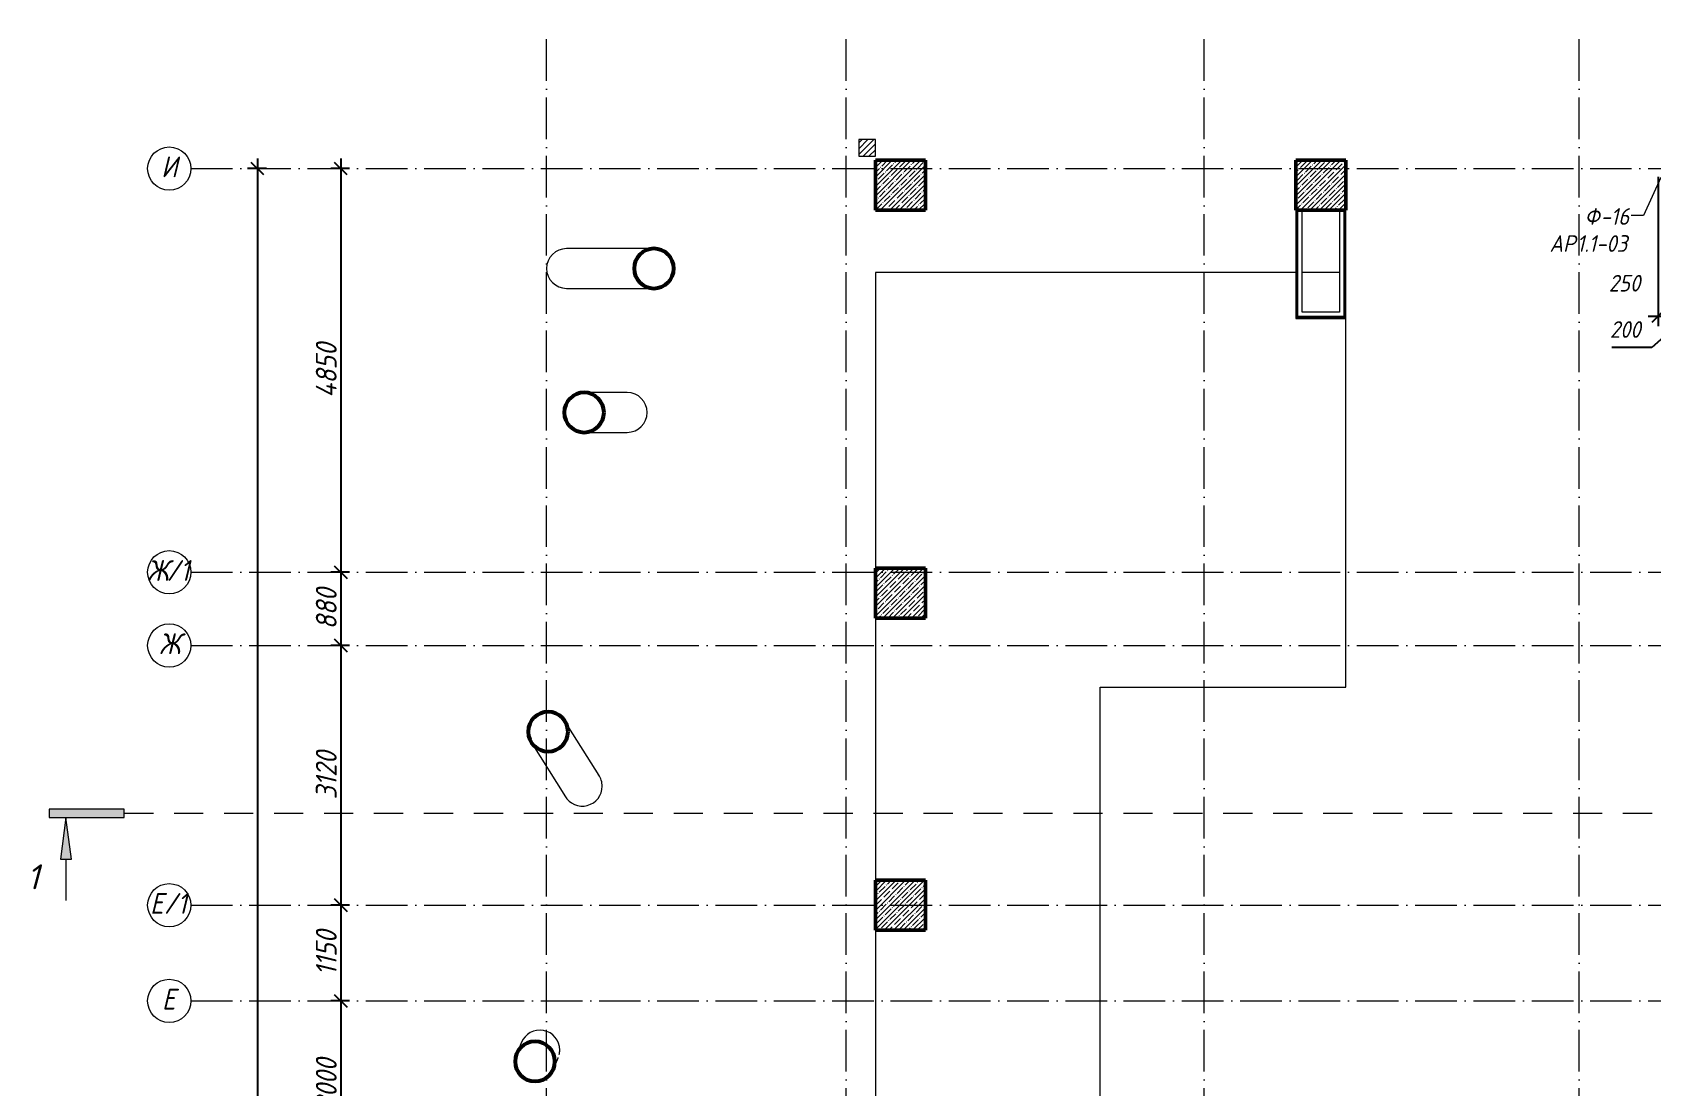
# Model space of a CAD drawing. Header units: millimetres. Extents: x -6064 to 178764, y -5836 to 29924.
# Drawn here: x -6064 to 13382, y 15970 to 28637 of the extents above; entities that cross this region are included whole.
import ezdxf

# ---------------------------------------------------------------- set-up
doc = ezdxf.new("R2010")
doc.units = ezdxf.units.MM
doc.linetypes.add('01 Штриховая _4 мм_', pattern=[600, 350, -250])
doc.linetypes.add('50_200_ШТРИХ_1Т_ш5_п1_п1_', pattern=[700, 500, -100, 0, -100])
doc.layers.add('A-ANNO-DIMS', color=7, linetype='Continuous')
for name, color, linetype, lineweight in [('A-COLS', 7, 'Continuous', 9), ('A-COLS-1', 7, 'Continuous', 53), ('A-FLOR', 7, 'Continuous', 9), ('A-GENM-IDEN', 7, 'Continuous', 9), ('G-ANNO-SYMB-1', 7, '01 Штриховая _4 мм_', 9), ('G-ANNO-TEXT', 7, 'Continuous', 9), ('S-COLS', 7, 'Continuous', 9), ('S-COLS-1', 7, 'Continuous', 5), ('S-COLS-2', 7, 'Continuous', 50), ('Оси', 7, 'Continuous', 9), ('Оси-1', 7, '50_200_ШТРИХ_1Т_ш5_п1_п1_', 9)]:
    doc.layers.add(name, color=color, linetype=linetype, lineweight=lineweight)
doc.layers.add('A-WALL-10', color=7, linetype='Continuous', lineweight=5, true_color=0xd56a00)
doc.layers.add('A-WALL-FNSH-6', color=7, linetype='Continuous', lineweight=13, true_color=0xd56a00)
doc.styles.add('ISOCPEUR_I', font='isocpeui.ttf', dxfattribs={"width": 0.9, "height": 250})
doc.styles.add('ISOCPEUR_I_1', font='isocpeui.ttf', dxfattribs={"height": 300})
doc.styles.add('ISOCPEUR_I_2', font='isocpeui.ttf', dxfattribs={"width": 0.9, "height": 200})
doc.dimstyles.new('ISO-2_0_0_9К_СРЕДНИЙ_ФОН_2', dxfattribs={"dimscale": 304.8, "dimtxt": 199.196235, "dimasz": 0.492126, "dimexe": 0.393701, "dimexo": 0, "dimgap": 0.164042, "dimtad": 1, "dimdec": 0, "dimdsep": 46, "dimtxsty": 'ISOCPEUR_I_2', "dimblk1": 'OBLIQUE', "dimblk2": 'OBLIQUE', "dimsah": 1, "dimcen": 0.09, "dimdle": 0.393701, "dimazin": 0, "dimtfac": 1, "dimtdec": 4, "dimtix": 1, "dimtmove": 1, "dimatfit": 3, "dimfxl": 1, "dimtvp": 1, "dimtfill": 1, "dimtolj": 1, "dimtzin": 0, "dimarcsym": 2})
doc.dimstyles.new('ISO-2_5_0_9К_БОЛЬШОЙ__с_подложкой_', dxfattribs={"dimscale": 304.8, "dimtxt": 248.995294, "dimasz": 0.492126, "dimexe": 0.393701, "dimexo": 0, "dimgap": 0.164042, "dimtad": 1, "dimdec": 0, "dimzin": 0, "dimdsep": 46, "dimtxsty": 'ISOCPEUR_I', "dimblk1": 'OBLIQUE', "dimblk2": 'OBLIQUE', "dimsah": 1, "dimcen": 0.09, "dimdle": 0.393701, "dimazin": 0, "dimtfac": 1, "dimtdec": 4, "dimtix": 1, "dimtmove": 0, "dimatfit": 3, "dimfxl": 1, "dimtvp": 1, "dimtfill": 1, "dimtolj": 1, "dimtzin": 0, "dimarcsym": 2})
pattern_1 = [(45, (0, 0), (-57.02463, 57.02463), []), (45, (57.025, 0), (-57.02463, 57.02463), [100.806, -20.161, 3.353, -16.808])]

# ---------------------------------------------------------------- blocks, each defined once
blk = doc.blocks.new('Колонна_Несущая_Прямоугольное сечение - 200х200-29564853-АР1_1_Кладочный план 2 этажа')
at = {"layer": 'S-COLS-1'}
h = blk.add_hatch(dxfattribs=at)
h.set_pattern_fill('FP_49', color=256, style=0, pattern_type=2)
h.set_pattern_definition([(45, (-3960, -27250), (-35.35534, 35.35534), [])])
h.paths.add_polyline_path([(-100, -100), (100, -100), (100, 100), (-100, 100)], flags=0)
for p, q in [((100, 100), (-100, 100)), ((-100, 100), (-100, -100)), ((100, -100), (100, 100)), ((-100, -100), (100, -100))]:
    blk.add_line(p, q, dxfattribs=at)
blk = doc.blocks.new('Колонна_Несущая_Прямоугольное сечение - 600х600-V36-АР1_1_Кладочный план 2 этажа')
at = {"layer": 'S-COLS-1'}
h = blk.add_hatch(dxfattribs=at)
h.set_pattern_fill('FP_52', color=256, style=0, pattern_type=2)
h.set_pattern_definition([(45, (-4360, -26800), (-57.02463, 57.02463), []), (45, (-4302.975, -26800), (-57.02463, 57.02463), [100.806, -20.161, 3.353, -16.808])])
h.paths.add_polyline_path([(-300, -300), (300, -300), (300, 300), (-300, 300)], flags=0)
at = {"layer": 'S-COLS-2'}
for p, q in [((300, 300), (-300, 300)), ((-300, 300), (-300, -300)), ((300, -300), (300, 300)), ((-300, -300), (300, -300))]:
    blk.add_line(p, q, dxfattribs=at)
blk = doc.blocks.new('Колонны 9 - Колонны 1-22806215-АР1_1_Кладочный план 2 этажа')
at = {"layer": 'A-COLS'}
for p, q in [((-190, 16503), (-248, 16366)), ((193, 16181), (250, 16317))]:
    blk.add_line(p, q, dxfattribs=at)
for start, end in [(0, 158.2061), (347.1429, 0), (334.2857, 338.3772)]:
    blk.add_arc((30, 16410), 239, start, end, dxfattribs=at)
at = {"layer": 'A-COLS-1'}
for start, end in [(360, 180), (180, 360)]:
    blk.add_arc((-28, 16273), 239, start, end, dxfattribs=at)
blk = doc.blocks.new('Колонны 7 - Колонны 1-22925940-АР1_1_Кладочный план 2 этажа')
at = {"layer": 'A-COLS'}
for p, q in [((1400, 26039), (350, 26039)), ((350, 25561), (1400, 25561))]:
    blk.add_line(p, q, dxfattribs=at)
for start, end in [(90, 180), (180, 270)]:
    blk.add_arc((350, 25800), 239, start, end, dxfattribs=at)
at = {"layer": 'A-COLS-1'}
for start, end in [(0, 180), (180, 0)]:
    blk.add_arc((1400, 25800), 239, start, end, dxfattribs=at)
blk = doc.blocks.new('Колонны 8 - Колонны 1-22926066-АР1_1_Кладочный план 2 этажа')
at = {"layer": 'A-COLS'}
for p, q in [((1080, 24309), (562, 24309)), ((562, 23831), (1080, 23831)), ((743, 19707), (332, 20362)), ((-73, 20108), (337, 19453))]:
    blk.add_line(p, q, dxfattribs=at)
for centre, start, end in [((1080, 24070), 360, 90), ((1080, 24070), 270, 0), ((540, 19580), 0, 34.7922), ((540, 19580), 209.2273, 0)]:
    blk.add_arc(centre, 239, start, end, dxfattribs=at)
at = {"layer": 'A-COLS-1'}
for centre, start, end in [((562, 24070), 0, 180), ((562, 24070), 180, 0), ((130, 20235), 0, 180), ((130, 20235), 180, 0)]:
    blk.add_arc(centre, 239, start, end, dxfattribs=at)
blk = doc.blocks.new('Ось сетки - Круг_Ø6_00__ISO-2_5_0_9K_ кружки поменьше-23056867-АР1_1_Кладочный план 2 этажа')
at = {"layer": 'Оси'}
blk.add_circle((0, 0), 2.6, dxfattribs=at)
blk = doc.blocks.new('Разрез - Заголовок разреза-10218885-АР1_1_Кладочный план 2 этажа')
at = {"layer": 'G-ANNO-SYMB-1'}
for points in [[(0, 0.5), (0, -0.5), (-9, -0.5), (-9, 0.5)], [(-6.34, -5.5), (-7.66, -5.5), (-7, -0.5)]]:
    blk.add_hatch(color=256, dxfattribs=at).paths.add_polyline_path(points, flags=0)
for p, q in [((0, 0.5), (-9, 0.5)), ((-9, 0.5), (-9, -0.5)), ((0, -0.5), (0, 0.5)), ((-9, -0.5), (0, -0.5)), ((-7, -0.5), (-7.66, -5.5)), ((-6.34, -5.5), (-7, -0.5)), ((-7.66, -5.5), (-6.34, -5.5)), ((-7, -5.5), (-7, -10.5))]:
    blk.add_line(p, q, dxfattribs=at)
blk = doc.blocks.new('_Oblique')
at = {"color": 0, "linetype": 'ByBlock', "lineweight": -2}
blk.add_line((-0.5, -0.5), (0.5, 0.5), dxfattribs=at)
blk = doc.blocks.new('DIMBLOCK49-АР1_1_Кладочный план 2 этажа')
at = {"layer": 'A-ANNO-DIMS', "color": 0, "lineweight": -2, "transparency": 16777216}
for p, q in [((-2360, 27120), (-2360, 22030)), ((-2254, 27000), (-2480, 27000)), ((-2254, 22150), (-2480, 22150))]:
    blk.add_line(p, q, dxfattribs=at)
at = {"layer": 'Defpoints', "color": 0, "transparency": 16777216}
for p in [(-2254, 27000), (-2360, 22150), (-2254, 22150)]:
    blk.add_point(p, dxfattribs=at)
at = {"layer": 'A-ANNO-DIMS', "color": 0, "lineweight": -2, "transparency": 16777216, "xscale": 150, "yscale": 150, "zscale": 150}
for p, rotation in [((-2360, 27000), 90), ((-2360, 22150), 270)]:
    blk.add_blockref('_Oblique', p, dxfattribs=dict(at, rotation=rotation))
at = {"layer": 'A-ANNO-DIMS', "color": 0, "transparency": 16777216, "insert": (-2535, 24575), "char_height": 250, "width": 781.46, "attachment_point": 5, "rotation": 90, "style": 'ISOCPEUR_I', "bg_fill": 3, "box_fill_scale": 1.1, "bg_fill_color": 256, "bg_fill_true_color": 13158600, "bg_fill_transparency": 0}
blk.add_mtext('\\A1;4850', dxfattribs=at)
blk = doc.blocks.new('DIMBLOCK50-АР1_1_Кладочный план 2 этажа')
at = {"layer": 'A-ANNO-DIMS', "color": 0, "lineweight": -2, "transparency": 16777216}
for p, q in [((-2360, 22270), (-2360, 21150)), ((-2254, 22150), (-2480, 22150)), ((-2254, 21270), (-2480, 21270))]:
    blk.add_line(p, q, dxfattribs=at)
at = {"layer": 'Defpoints', "color": 0, "transparency": 16777216}
for p in [(-2254, 22150), (-2360, 21270), (-2254, 21270)]:
    blk.add_point(p, dxfattribs=at)
at = {"layer": 'A-ANNO-DIMS', "color": 0, "lineweight": -2, "transparency": 16777216, "xscale": 150, "yscale": 150, "zscale": 150}
for p, rotation in [((-2360, 22150), 90), ((-2360, 21270), 270)]:
    blk.add_blockref('_Oblique', p, dxfattribs=dict(at, rotation=rotation))
at = {"layer": 'A-ANNO-DIMS', "color": 0, "transparency": 16777216, "insert": (-2535, 21710), "char_height": 250, "width": 568.86, "attachment_point": 5, "rotation": 90, "style": 'ISOCPEUR_I', "bg_fill": 3, "box_fill_scale": 1.1, "bg_fill_color": 256, "bg_fill_true_color": 13158600, "bg_fill_transparency": 0}
blk.add_mtext('\\A1;880', dxfattribs=at)
blk = doc.blocks.new('DIMBLOCK51-АР1_1_Кладочный план 2 этажа')
at = {"layer": 'A-ANNO-DIMS', "color": 0, "lineweight": -2, "transparency": 16777216}
for p, q in [((-2254, 21270), (-2480, 21270)), ((-2360, 21390), (-2360, 18030)), ((-2254, 18150), (-2480, 18150))]:
    blk.add_line(p, q, dxfattribs=at)
at = {"layer": 'Defpoints', "color": 0, "transparency": 16777216}
for p in [(-2254, 21270), (-2360, 18150), (-2254, 18150)]:
    blk.add_point(p, dxfattribs=at)
at = {"layer": 'A-ANNO-DIMS', "color": 0, "lineweight": -2, "transparency": 16777216, "xscale": 150, "yscale": 150, "zscale": 150}
for p, rotation in [((-2360, 21270), 90), ((-2360, 18150), 270)]:
    blk.add_blockref('_Oblique', p, dxfattribs=dict(at, rotation=rotation))
at = {"layer": 'A-ANNO-DIMS', "color": 0, "transparency": 16777216, "insert": (-2535, 19710), "char_height": 250, "width": 701.02, "attachment_point": 5, "rotation": 90, "style": 'ISOCPEUR_I', "bg_fill": 3, "box_fill_scale": 1.1, "bg_fill_color": 256, "bg_fill_true_color": 13158600, "bg_fill_transparency": 0}
blk.add_mtext('\\A1;3120', dxfattribs=at)
blk = doc.blocks.new('DIMBLOCK52-АР1_1_Кладочный план 2 этажа')
at = {"layer": 'A-ANNO-DIMS', "color": 0, "lineweight": -2, "transparency": 16777216}
for p, q in [((-2254, 18150), (-2480, 18150)), ((-2360, 18270), (-2360, 16880)), ((-2254, 17000), (-2480, 17000))]:
    blk.add_line(p, q, dxfattribs=at)
at = {"layer": 'Defpoints', "color": 0, "transparency": 16777216}
for p in [(-2254, 18150), (-2360, 17000), (-2254, 17000)]:
    blk.add_point(p, dxfattribs=at)
at = {"layer": 'A-ANNO-DIMS', "color": 0, "lineweight": -2, "transparency": 16777216, "xscale": 150, "yscale": 150, "zscale": 150}
for p, rotation in [((-2360, 18150), 90), ((-2360, 17000), 270)]:
    blk.add_blockref('_Oblique', p, dxfattribs=dict(at, rotation=rotation))
at = {"layer": 'A-ANNO-DIMS', "color": 0, "transparency": 16777216, "insert": (-2535, 17575), "char_height": 250, "width": 643.56, "attachment_point": 5, "rotation": 90, "style": 'ISOCPEUR_I', "bg_fill": 3, "box_fill_scale": 1.1, "bg_fill_color": 256, "bg_fill_true_color": 13158600, "bg_fill_transparency": 0}
blk.add_mtext('\\A1;1150', dxfattribs=at)
blk = doc.blocks.new('DIMBLOCK53-АР1_1_Кладочный план 2 этажа')
at = {"layer": 'A-ANNO-DIMS', "color": 0, "lineweight": -2, "transparency": 16777216}
for p, q in [((-2360, 17120), (-2360, 14880)), ((-2254, 17000), (-2480, 17000)), ((-2254, 15000), (-2480, 15000))]:
    blk.add_line(p, q, dxfattribs=at)
at = {"layer": 'Defpoints', "color": 0, "transparency": 16777216}
for p in [(-2254, 17000), (-2360, 15000), (-2254, 15000)]:
    blk.add_point(p, dxfattribs=at)
at = {"layer": 'A-ANNO-DIMS', "color": 0, "lineweight": -2, "transparency": 16777216, "xscale": 150, "yscale": 150, "zscale": 150}
for p, rotation in [((-2360, 17000), 90), ((-2360, 15000), 270)]:
    blk.add_blockref('_Oblique', p, dxfattribs=dict(at, rotation=rotation))
at = {"layer": 'A-ANNO-DIMS', "color": 0, "transparency": 16777216, "insert": (-2535, 16000), "char_height": 250, "width": 758.48, "attachment_point": 5, "rotation": 90, "style": 'ISOCPEUR_I', "bg_fill": 3, "box_fill_scale": 1.1, "bg_fill_color": 256, "bg_fill_true_color": 13158600, "bg_fill_transparency": 0}
blk.add_mtext('\\A1;2000', dxfattribs=at)
blk = doc.blocks.new('DIMBLOCK61-АР1_1_Кладочный план 2 этажа')
at = {"layer": 'A-ANNO-DIMS', "color": 0, "lineweight": -2, "transparency": 16777216}
for p, q in [((-3360, 27120), (-3360, -120)), ((-3254, 27000), (-3480, 27000)), ((-3254, 0), (-3480, 0))]:
    blk.add_line(p, q, dxfattribs=at)
at = {"layer": 'Defpoints', "color": 0, "transparency": 16777216}
for p in [(-3254, 27000), (-3360, 0), (-3254, 0)]:
    blk.add_point(p, dxfattribs=at)
at = {"layer": 'A-ANNO-DIMS', "color": 0, "lineweight": -2, "transparency": 16777216, "xscale": 150, "yscale": 150, "zscale": 150}
for p, rotation in [((-3360, 27000), 90), ((-3360, 0), 270)]:
    blk.add_blockref('_Oblique', p, dxfattribs=dict(at, rotation=rotation))
at = {"layer": 'A-ANNO-DIMS', "color": 0, "transparency": 16777216, "insert": (-3537, 13500), "char_height": 250, "width": 948.1, "attachment_point": 5, "rotation": 90, "style": 'ISOCPEUR_I', "bg_fill": 3, "box_fill_scale": 1.1, "bg_fill_color": 256, "bg_fill_true_color": 13158600, "bg_fill_transparency": 0}
blk.add_mtext('\\A1;27000', dxfattribs=at)
blk = doc.blocks.new('DIMBLOCK533-АР1_1_Кладочный план 2 этажа')
at = {"layer": 'A-ANNO-DIMS', "color": 0, "lineweight": -2, "transparency": 16777216}
for p, q in [((13460, 26900), (13460, 25108)), ((13710, 25334), (13710, 25108)), ((13340, 25228), (13830, 25228))]:
    blk.add_line(p, q, dxfattribs=at)
at = {"layer": 'Defpoints', "color": 0, "transparency": 16777216}
for p in [(13460, 26900), (13710, 25334), (13710, 25228)]:
    blk.add_point(p, dxfattribs=at)
at = {"layer": 'A-ANNO-DIMS', "color": 0, "lineweight": -2, "transparency": 16777216, "xscale": 150, "yscale": 150, "zscale": 150, "rotation": 180}
blk.add_blockref('_Oblique', (13460, 25228), dxfattribs=at)
at = {"layer": 'A-ANNO-DIMS', "color": 0, "lineweight": -2, "transparency": 16777216, "xscale": 150, "yscale": 150, "zscale": 150}
blk.add_blockref('_Oblique', (13710, 25228), dxfattribs=at)
at = {"layer": 'A-ANNO-DIMS', "color": 0, "transparency": 16777216, "insert": (12868, 25723), "char_height": 200, "width": 455.09, "attachment_point": 1, "line_spacing_factor": 1.149209, "style": 'ISOCPEUR_I_2', "bg_fill": 3, "box_fill_scale": 1.1, "bg_fill_color": 256, "bg_fill_true_color": 13158600, "bg_fill_transparency": 0}
blk.add_mtext('\\A1;250', dxfattribs=at)
blk = doc.blocks.new('DIMBLOCK534-АР1_1_Кладочный план 2 этажа')
at = {"layer": 'A-ANNO-DIMS', "color": 0, "lineweight": -2, "transparency": 16777216}
for p, q in [((13710, 25334), (13710, 25108)), ((13910, 25334), (13910, 25108)), ((13810, 25228), (13386, 24851)), ((13590, 25228), (14030, 25228)), ((13386, 24851), (12903, 24851))]:
    blk.add_line(p, q, dxfattribs=at)
at = {"layer": 'Defpoints', "color": 0, "transparency": 16777216}
for p in [(13710, 25334), (13910, 25334), (13910, 25228)]:
    blk.add_point(p, dxfattribs=at)
at = {"layer": 'A-ANNO-DIMS', "color": 0, "lineweight": -2, "transparency": 16777216, "xscale": 150, "yscale": 150, "zscale": 150, "rotation": 180}
blk.add_blockref('_Oblique', (13710, 25228), dxfattribs=at)
at = {"layer": 'A-ANNO-DIMS', "color": 0, "lineweight": -2, "transparency": 16777216, "xscale": 150, "yscale": 150, "zscale": 150}
blk.add_blockref('_Oblique', (13910, 25228), dxfattribs=at)
at = {"layer": 'A-ANNO-DIMS', "color": 0, "transparency": 16777216, "insert": (12881, 25167), "char_height": 200, "width": 455.09, "attachment_point": 1, "line_spacing_factor": 1.149209, "style": 'ISOCPEUR_I_2', "bg_fill": 3, "box_fill_scale": 1.1, "bg_fill_color": 256, "bg_fill_true_color": 13158600, "bg_fill_transparency": 0}
blk.add_mtext('\\A1;200', dxfattribs=at)

msp = doc.modelspace()

# ---------------------------------------------------------------- hatches: boundary and pattern name
at = {"layer": 'S-COLS-1'}
h = msp.add_hatch(dxfattribs=at)
h.set_pattern_fill('FP_7', color=256, style=0, pattern_type=2)
h.set_pattern_definition(pattern_1)
h.paths.add_polyline_path([(9110, 26500), (9710, 26500), (9710, 27100), (9110, 27100)], flags=0)
h = msp.add_hatch(dxfattribs=at)
h.set_pattern_fill('FP_7', color=256, style=0, pattern_type=2)
h.set_pattern_definition(pattern_1)
h.paths.add_polyline_path([(4497.2, 21600), (4660, 21600), (4660, 22200), (4060, 22200), (4060, 21600)], flags=0)
h = msp.add_hatch(dxfattribs=at)
h.set_pattern_fill('FP_7', color=256, style=0, pattern_type=2)
h.set_pattern_definition(pattern_1)
h.paths.add_polyline_path([(4497.2, 17850), (4660, 17850), (4660, 18450), (4060, 18450), (4060, 17850)], flags=0)

# ---------------------------------------------------------------- linework, layer by layer
at = {"layer": 'A-FLOR'}
for p, q in [((9110, 25750), (4060, 25750)), ((4060, 25750), (4060, 22200)), ((9635, 25750), (9185, 25750)), ((9710, 20770), (9710, 25200)), ((4060, 21600), (4060, 18450)), ((6760, 15200), (6760, 20770)), ((6760, 20770), (9710, 20770)), ((4060, 17850), (4060, 15200))]:
    msp.add_line(p, q, dxfattribs=at)
at = {"layer": 'A-GENM-IDEN'}
for p, q in [((13491.8, 26894), (13285.9, 26437.4)), ((13285.9, 26437.4), (13137.7, 26437.4))]:
    msp.add_line(p, q, dxfattribs=at)
at = {"layer": 'A-WALL-10'}
for p, q in [((9122.5, 25212.5), (9122.5, 26500)), ((9135, 25225), (9135, 26500)), ((9685, 26500), (9685, 25225)), ((9697.5, 26500), (9697.5, 25212.5)), ((9697.5, 25212.5), (9122.5, 25212.5)), ((9685, 25225), (9135, 25225))]:
    msp.add_line(p, q, dxfattribs=at)
at = {"layer": 'A-WALL-FNSH-6'}
for p, q in [((9110, 26500), (9110, 25200)), ((9185, 26500), (9110, 26500)), ((9185, 25275), (9185, 26500)), ((9710, 26500), (9635, 26500)), ((9635, 26500), (9635, 25275)), ((9710, 25200), (9710, 26500)), ((9110, 25200), (9710, 25200)), ((9635, 25275), (9185, 25275))]:
    msp.add_line(p, q, dxfattribs=at)
at = {"layer": 'G-ANNO-SYMB-1'}
msp.add_line((-4961.6, 19254.7), (42928.2, 19254.7), dxfattribs=at)
at = {"layer": 'S-COLS-2'}
for p, q in [((9710, 27100), (9110, 27100)), ((9110, 27100), (9110, 26500)), ((9710, 26500), (9710, 27100)), ((9110, 26500), (9710, 26500)), ((4660, 22200), (4060, 22200)), ((4060, 22200), (4060, 21600)), ((4660, 21600), (4660, 22200)), ((4060, 21600), (4660, 21600)), ((4660, 18450), (4060, 18450)), ((4060, 18450), (4060, 17850)), ((4660, 17850), (4660, 18450)), ((4060, 17850), (4660, 17850))]:
    msp.add_line(p, q, dxfattribs=at)
at = {"layer": 'Оси-1'}
for p, q in [((110, -4150), (110, 28636.9)), ((3710, -4150), (3710, 28636.9)), ((8010, -4150), (8010, 28636.9)), ((12510, -4150), (12510, 28636.9)), ((-4160, 27000), (125951.6, 27000)), ((-4160, 22150), (125951.6, 22150)), ((-4160, 21270), (125951.6, 21270)), ((-4160, 18150), (125951.6, 18150)), ((-4160, 17000), (125951.6, 17000))]:
    msp.add_line(p, q, dxfattribs=at)

# ---------------------------------------------------------------- block references
at = {"layer": 'A-COLS'}
for name in ['Колонны 7 - Колонны 1-22925940-АР1_1_Кладочный план 2 этажа', 'Колонны 8 - Колонны 1-22926066-АР1_1_Кладочный план 2 этажа', 'Колонны 9 - Колонны 1-22806215-АР1_1_Кладочный план 2 этажа']:
    msp.add_blockref(name, (0, 0), dxfattribs=at)
at = {"layer": 'G-ANNO-SYMB-1', "xscale": 99.99999999999993, "yscale": 99.99999999999993, "zscale": 99.99999999999993}
msp.add_blockref('Разрез - Заголовок разреза-10218885-АР1_1_Кладочный план 2 этажа', (-4961.6, 19254.7), dxfattribs=at)
at = {"layer": 'S-COLS'}
for name, p in [('Колонна_Несущая_Прямоугольное сечение - 200х200-29564853-АР1_1_Кладочный план 2 этажа', (3960, 27250)), ('Колонна_Несущая_Прямоугольное сечение - 600х600-V36-АР1_1_Кладочный план 2 этажа', (4360, 26800))]:
    msp.add_blockref(name, p, dxfattribs=at)
at = {"layer": 'Оси', "xscale": 99.99999999999993, "yscale": 99.99999999999993, "zscale": 99.99999999999993, "rotation": 269.9999999999994}
for p in [(-4420, 27000), (-4420, 22150), (-4420, 21270), (-4420, 18150), (-4420, 17000)]:
    msp.add_blockref('Ось сетки - Круг_Ø6_00__ISO-2_5_0_9K_ кружки поменьше-23056867-АР1_1_Кладочный план 2 этажа', p, dxfattribs=at)

# ---------------------------------------------------------------- texts
at = {"layer": 'A-GENM-IDEN', "char_height": 200, "attachment_point": 1, "style": 'ISOCPEUR_I_2'}
for s, insert, width in [('\\fISOCPEUR|b0|i1|c204|p34|;\\W.9;Ф', (12578.2, 26525), 230.886), ('-16', (12768.7, 26525), 432.911)]:
    msp.add_mtext(s, dxfattribs=dict(at, insert=insert, width=width))
at = {"layer": 'G-ANNO-SYMB-1', "insert": (-6131.9, 18640.9), "char_height": 300, "width": 184.388, "attachment_point": 1, "style": 'ISOCPEUR_I_1'}
msp.add_mtext('\\fISOCPEUR|b0|i1|c204|p34|;1', dxfattribs=at)
at = {"layer": 'G-ANNO-TEXT', "char_height": 200, "attachment_point": 1, "style": 'ISOCPEUR_I_2'}
for s, insert, width in [('АР', (12156.1, 26199.9), 396.835), ('1.1-03', (12483.5, 26199.9), 779.24)]:
    msp.add_mtext(s, dxfattribs=dict(at, insert=insert, width=width))
at = {"layer": 'Оси', "char_height": 250, "attachment_point": 1, "style": 'ISOCPEUR_I'}
for s, insert, width in [('\\fISOCPEUR|b0|i1|c204|p34|;\\W.9;И', (-4518, 27146.6), 223.671), ('\\fISOCPEUR|b0|i1|c204|p34|;\\W.9;Ж', (-4684.5, 22296.6), 281.392), ('/1', (-4452.3, 22296.6), 346.329), ('\\fISOCPEUR|b0|i1|c204|p34|;\\W.9;Ж', (-4541.8, 21416.6), 281.392), ('\\fISOCPEUR|b0|i1|c204|p34|;\\W.9;Е', (-4651.6, 18296.6), 202.025), ('/1', (-4484.9, 18296.6), 346.329), ('\\fISOCPEUR|b0|i1|c204|p34|;\\W.9;Е', (-4509, 17146.6), 202.025)]:
    msp.add_mtext(s, dxfattribs=dict(at, insert=insert, width=width))

# ---------------------------------------------------------------- next in the draw order: dimensions: what is measured, and where the dimension line sits
at = {"layer": 'A-ANNO-DIMS'}
for base, p1, p2, override, picture, middle in [((-3360, 0), (-3253.9, 27000), (-3253.9, 0), {"dimpost": '<>', "dimfxl": 26999.999823}, 'DIMBLOCK61-АР1_1_Кладочный план 2 этажа', (-3536.6, 13500)), ((-2359.9, 22150), (-2253.9, 27000), (-2253.9, 22150), {"dimpost": '<>', "dimfxl": 4849.999753}, 'DIMBLOCK49-АР1_1_Кладочный план 2 этажа', (-2534.9, 24575))]:
    dim = msp.add_linear_dim(base=base, p1=p1, p2=p2, angle=90, dimstyle='ISO-2_5_0_9К_БОЛЬШОЙ__с_подложкой_', override=override, dxfattribs=at)
    dim.commit()
    dim.dimension.update_dxf_attribs({"geometry": picture, "text_midpoint": middle})
dim = msp.add_linear_dim(base=(13710.3, 25228.3), p1=(13460.3, 26900), p2=(13710.3, 25334.4), dimstyle='ISO-2_0_0_9К_СРЕДНИЙ_ФОН_2', override={"dimpost": '<>', "dimfxl": 1585.475563}, dxfattribs=at)
dim.commit()
dim.dimension.update_dxf_attribs({"geometry": 'DIMBLOCK533-АР1_1_Кладочный план 2 этажа', "text_midpoint": (13095.1, 25406.3), "dimtype": 160})

# ---------------------------------------------------------------- next in the draw order: dimensions: what is measured, and where the dimension line sits
dim = msp.add_linear_dim(base=(13910.3, 25228.3), p1=(13710.3, 25334.4), p2=(13910.3, 25334.4), dimstyle='ISO-2_0_0_9К_СРЕДНИЙ_ФОН_2', override={"dimpost": '<>', "dimfxl": 200}, dxfattribs=at)
dim.commit()
dim.dimension.update_dxf_attribs({"geometry": 'DIMBLOCK534-АР1_1_Кладочный план 2 этажа', "text_midpoint": (13335.7, 24850.6), "dimtype": 160})
dim = msp.add_linear_dim(base=(-2359.9, 21270), p1=(-2253.9, 22150), p2=(-2253.9, 21270), angle=90, dimstyle='ISO-2_5_0_9К_БОЛЬШОЙ__с_подложкой_', override={"dimpost": '<>', "dimfxl": 880.000075}, dxfattribs=at)
dim.commit()
dim.dimension.update_dxf_attribs({"geometry": 'DIMBLOCK50-АР1_1_Кладочный план 2 этажа', "text_midpoint": (-2534.9, 21710)})

# ---------------------------------------------------------------- next in the draw order: dimensions: what is measured, and where the dimension line sits
dim = msp.add_linear_dim(base=(-2359.9, 18150), p1=(-2253.9, 21270), p2=(-2253.9, 18150), angle=90, dimstyle='ISO-2_5_0_9К_БОЛЬШОЙ__с_подложкой_', override={"dimpost": '<>', "dimfxl": 3119.999925}, dxfattribs=at)
dim.commit()
dim.dimension.update_dxf_attribs({"geometry": 'DIMBLOCK51-АР1_1_Кладочный план 2 этажа', "text_midpoint": (-2534.9, 19710)})

# ---------------------------------------------------------------- next in the draw order: dimensions: what is measured, and where the dimension line sits
dim = msp.add_linear_dim(base=(-2359.9, 17000), p1=(-2253.9, 18150), p2=(-2253.9, 17000), angle=90, dimstyle='ISO-2_5_0_9К_БОЛЬШОЙ__с_подложкой_', override={"dimpost": '<>', "dimfxl": 1150}, dxfattribs=at)
dim.commit()
dim.dimension.update_dxf_attribs({"geometry": 'DIMBLOCK52-АР1_1_Кладочный план 2 этажа', "text_midpoint": (-2534.9, 17575)})

# ---------------------------------------------------------------- next in the draw order: dimensions: what is measured, and where the dimension line sits
dim = msp.add_linear_dim(base=(-2359.9, 15000), p1=(-2253.9, 17000), p2=(-2253.9, 15000), angle=90, dimstyle='ISO-2_5_0_9К_БОЛЬШОЙ__с_подложкой_', override={"dimpost": '<>', "dimfxl": 2000.000075}, dxfattribs=at)
dim.commit()
dim.dimension.update_dxf_attribs({"geometry": 'DIMBLOCK53-АР1_1_Кладочный план 2 этажа', "text_midpoint": (-2534.9, 16000)})

doc.saveas('drawing.dxf')
